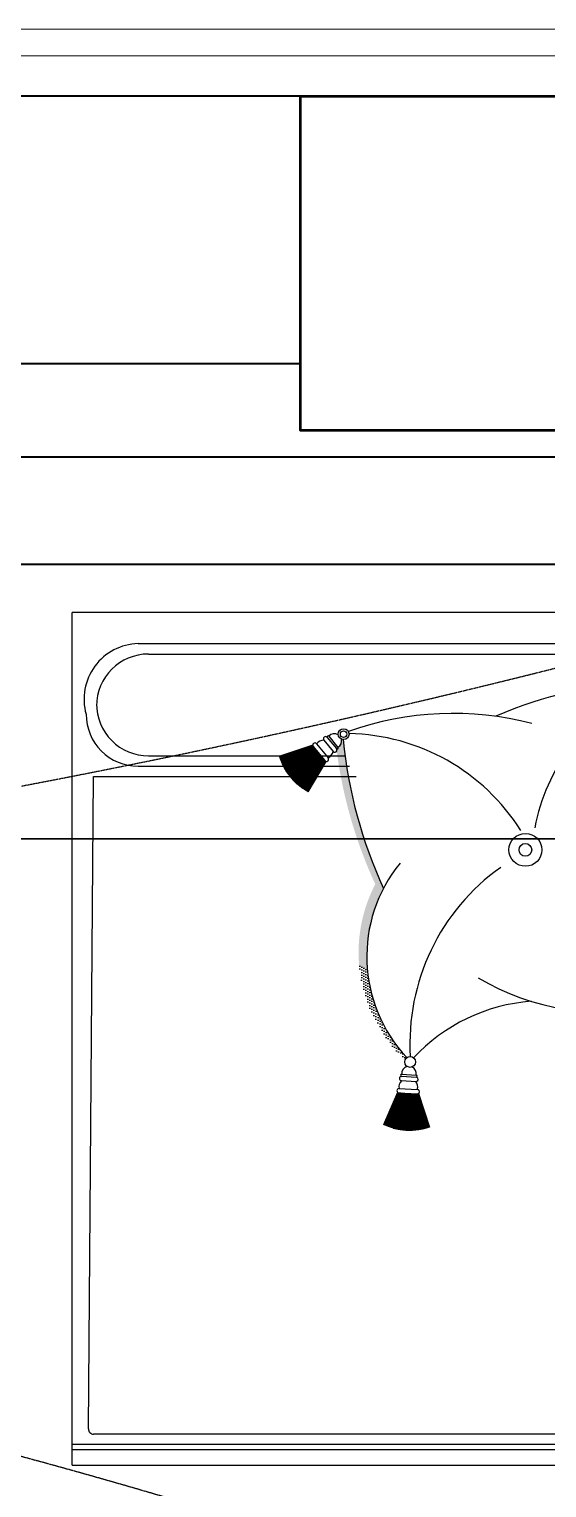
# Model space of a CAD drawing. Header units: inches. Extents: x 23642 to 146359, y -5490 to 33031.
# Drawn here: x 58119 to 58561, y 25378 to 26624 of the extents above; entities that cross this region are included whole.
import ezdxf

# ---------------------------------------------------------------- set-up
doc = ezdxf.new("R2010")
doc.units = ezdxf.units.IN
doc.header["$LTSCALE"] = 5
doc.header["$MEASUREMENT"] = 0
doc.linetypes.add('Hidden (½x)', pattern=[0.1875, 0.125, -0.0625])
for name, color, linetype, lineweight in [('00-marble', 105, 'Continuous', 20), ('00-structure', 7, 'Continuous', 50), ('00-wall15-20', 30, 'Continuous', 40)]:
    doc.layers.add(name, color=color, linetype=linetype, lineweight=lineweight)
for name, color, linetype in [('Lighting', 3, 'Continuous'), ('LowPower', 4, 'Continuous'), ('Power', 2, 'Continuous')]:
    doc.layers.add(name, color=color, linetype=linetype)
pattern_1 = [(242.8598708, (46.934024, 123.029515), (0.001786885337, -0.002433010644), [0, -0.0027])]

# ---------------------------------------------------------------- blocks, each defined once
blk = doc.blocks.new('sofa')
h = blk.add_hatch()
h.set_pattern_fill('DOTS', color=256, scale=0.0432, angle=602.8599, style=0)
h.set_pattern_definition(pattern_1)
h.paths.add_polyline_path([(-120.17, 132.5398), (-120.1749, 132.5304, 0.038784), (-120.1489, 132.5348, -0.001847), (-120.1578, 132.5414, -0.018128)])
h.paths.add_polyline_path([(-120.1578, 132.5414, 0.001847), (-120.1489, 132.5348, 0.036379), (-120.1254, 132.5424, -0.005703), (-120.1431, 132.5444, -0.022025)])
h.paths.add_polyline_path([(-120.1431, 132.5444, 0.005703), (-120.1254, 132.5424, 0.1075), (-120.066, 132.5834, -0.132171), (-120.0685, 132.5855, -0.127339)])
h = blk.add_hatch()
h.set_pattern_fill('DOTS', color=256, scale=0.0432, angle=602.8599, style=0)
h.set_pattern_definition(pattern_1)
h.paths.add_polyline_path([(-120.4355, 132.5119, -0.085347), (-120.436, 132.5099, -0.346667), (-120.4266, 132.5058), (-120.4264, 132.5059, -0.962307), (-120.4249, 132.5042, 0.000005), (-120.4249, 132.5042, -0.266117), (-120.4224, 132.5045, 0.012545), (-120.3961, 132.5086, -0.01378), (-120.3869, 132.5189, -0.02307)])
h.paths.add_polyline_path([(-120.3869, 132.5189, 0.01378), (-120.3961, 132.5086, 0.063062), (-120.2686, 132.549, -0.012257), (-120.2758, 132.553, -0.054739)])
h.paths.add_polyline_path([(-120.2417, 132.5378, -0.012903), (-120.237, 132.5473, -0.042691), (-120.2637, 132.5584, -0.00624), (-120.2758, 132.553, 0.055194)])
h.paths.add_polyline_path([(-120.237, 132.5473, 0.012903), (-120.2417, 132.5378, 0.099932), (-120.1749, 132.5304), (-120.17, 132.5398, -0.100151)])
for p, q in [((-120.5821, 134.3595), (-120.5821, 132.1995)), ((-119.5981, 132.1995), (-119.5981, 134.3595)), ((-119.6341, 133.2036), (-119.6341, 132.2241)), ((-119.6221, 133.2036), (-119.6221, 132.1995)), ((-119.6161, 133.2036), (-119.6161, 132.1995)), ((-120.5461, 132.2754), (-120.5461, 132.7829)), ((-120.5341, 132.2874), (-120.5341, 132.7949)), ((-120.0492, 132.5795), (-120.0484, 132.5961)), ((-120.0469, 132.5794), (-120.046, 132.596)), ((-120.0419, 132.5791), (-120.041, 132.5958)), ((-120.0328, 132.5765), (-120.0318, 132.5975)), ((-120.0278, 132.5762), (-120.0268, 132.5973)), ((-120.4167, 132.2874), (-120.4167, 132.5141)), ((-120.4047, 132.2754), (-120.4047, 132.5193)), ((-120.3927, 132.2241), (-120.3927, 132.527)), ((-120.4393, 132.4954), (-120.4264, 132.5059)), ((-120.4379, 132.4936), (-120.425, 132.5041)), ((-120.4347, 132.4897), (-120.4218, 132.5003)), ((-120.4306, 132.4812), (-120.4143, 132.4945)), ((-120.4274, 132.4773), (-120.4111, 132.4907)), ((-119.6401, 132.2181), (-120.3927, 132.2241)), ((-119.5981, 132.1995), (-120.5821, 132.1995))]:
    blk.add_line(p, q)
at = {"color": 8}
for p, q in [((-120.0272, 132.5988), (-119.9882, 132.6114)), ((-120.0271, 132.5986), (-119.988, 132.6109)), ((-120.027, 132.5933), (-119.9851, 132.5997)), ((-120.027, 132.5931), (-119.985, 132.5991)), ((-120.027, 132.5928), (-119.9849, 132.5985)), ((-120.027, 132.5925), (-119.9849, 132.5979)), ((-120.027, 132.5923), (-119.9848, 132.5973)), ((-120.027, 132.592), (-119.9847, 132.5967)), ((-120.027, 132.5917), (-119.9846, 132.5961)), ((-120.0269, 132.5983), (-119.9878, 132.6103)), ((-120.0269, 132.5981), (-119.9876, 132.6097)), ((-120.0269, 132.5953), (-119.986, 132.6039)), ((-120.0269, 132.595), (-119.9858, 132.6033)), ((-120.0269, 132.5947), (-119.9857, 132.6027)), ((-120.0269, 132.5944), (-119.9856, 132.6021)), ((-120.0269, 132.5942), (-119.9855, 132.6015)), ((-120.0269, 132.5939), (-119.9854, 132.6009)), ((-120.0269, 132.5936), (-119.9852, 132.6003)), ((-120.0268, 132.5978), (-119.9874, 132.6091)), ((-120.0268, 132.5975), (-119.9872, 132.6086)), ((-120.0268, 132.5973), (-119.9871, 132.608)), ((-120.0268, 132.597), (-119.9869, 132.6074)), ((-120.0268, 132.5967), (-119.9867, 132.6068)), ((-120.0268, 132.5964), (-119.9866, 132.6062)), ((-120.0268, 132.5961), (-119.9864, 132.6057)), ((-120.0268, 132.5958), (-119.9863, 132.6051)), ((-120.0268, 132.5956), (-119.9861, 132.6045)), ((-120.0277, 132.5793), (-119.9871, 132.5679)), ((-120.0277, 132.5791), (-119.9873, 132.5673)), ((-120.0276, 132.5812), (-119.986, 132.572)), ((-120.0276, 132.581), (-119.9862, 132.5714)), ((-120.0276, 132.5807), (-119.9863, 132.5708)), ((-120.0276, 132.5804), (-119.9865, 132.5702)), ((-120.0276, 132.5801), (-119.9866, 132.5696)), ((-120.0276, 132.5799), (-119.9868, 132.5691)), ((-120.0276, 132.5796), (-119.987, 132.5685)), ((-120.0275, 132.5833), (-119.9851, 132.5768)), ((-120.0275, 132.5831), (-119.9852, 132.5762)), ((-120.0275, 132.5828), (-119.9853, 132.5756)), ((-120.0275, 132.5826), (-119.9854, 132.575)), ((-120.0275, 132.5823), (-119.9855, 132.5744)), ((-120.0275, 132.582), (-119.9856, 132.5738)), ((-120.0275, 132.5818), (-119.9858, 132.5732)), ((-120.0275, 132.5815), (-119.9859, 132.5726)), ((-120.0274, 132.5852), (-119.9845, 132.581)), ((-120.0274, 132.5849), (-119.9846, 132.5804)), ((-120.0274, 132.5847), (-119.9847, 132.5798)), ((-120.0274, 132.5844), (-119.9847, 132.5792)), ((-120.0274, 132.5841), (-119.9848, 132.5786)), ((-120.0274, 132.5839), (-119.9849, 132.578)), ((-120.0274, 132.5836), (-119.985, 132.5774)), ((-120.0273, 132.5873), (-119.9842, 132.5858)), ((-120.0273, 132.587), (-119.9842, 132.5852)), ((-120.0273, 132.5867), (-119.9842, 132.5846)), ((-120.0273, 132.5867), (-119.9842, 132.5846)), ((-120.0273, 132.5865), (-119.9843, 132.584)), ((-120.0273, 132.5862), (-119.9843, 132.5834)), ((-120.0273, 132.586), (-119.9844, 132.5828)), ((-120.0273, 132.5857), (-119.9844, 132.5822)), ((-120.0273, 132.5854), (-119.9845, 132.5816)), ((-120.0272, 132.5894), (-119.9842, 132.5907)), ((-120.0272, 132.5891), (-119.9842, 132.5901)), ((-120.0272, 132.5888), (-119.9842, 132.5895)), ((-120.0272, 132.5886), (-119.9842, 132.5889)), ((-120.0272, 132.5883), (-119.9842, 132.5882)), ((-120.0272, 132.5881), (-119.9842, 132.5876)), ((-120.0272, 132.5878), (-119.9842, 132.587)), ((-120.0272, 132.5875), (-119.9842, 132.5864)), ((-120.0271, 132.5912), (-119.9845, 132.5949)), ((-120.0271, 132.5909), (-119.9844, 132.5943)), ((-120.0271, 132.5907), (-119.9844, 132.5937)), ((-120.0271, 132.5904), (-119.9843, 132.5931)), ((-120.0271, 132.5901), (-119.9843, 132.5925)), ((-120.0271, 132.5899), (-119.9843, 132.5919)), ((-120.0271, 132.5896), (-119.9842, 132.5913)), ((-120.027, 132.5915), (-119.9846, 132.5955)), ((-120.0284, 132.5747), (-119.9908, 132.5583)), ((-120.0282, 132.5749), (-119.9906, 132.5588)), ((-120.0281, 132.5752), (-119.9903, 132.5594)), ((-120.028, 132.5754), (-119.9901, 132.5599)), ((-120.0279, 132.5757), (-119.9898, 132.5605)), ((-120.0278, 132.5771), (-119.9887, 132.5633)), ((-120.0278, 132.5768), (-119.9889, 132.5627)), ((-120.0278, 132.5765), (-119.9891, 132.5622)), ((-120.0278, 132.5762), (-119.9894, 132.5616)), ((-120.0278, 132.576), (-119.9896, 132.561)), ((-120.0277, 132.5788), (-119.9875, 132.5667)), ((-120.0277, 132.5785), (-119.9877, 132.5662)), ((-120.0277, 132.5782), (-119.9879, 132.5656)), ((-120.0277, 132.5779), (-119.9881, 132.565)), ((-120.0277, 132.5777), (-119.9883, 132.5644)), ((-120.0277, 132.5774), (-119.9885, 132.5639)), ((-120.4267, 132.4779), (-120.4107, 132.4397)), ((-120.4265, 132.4781), (-120.4101, 132.4399)), ((-120.4263, 132.4782), (-120.4096, 132.4401)), ((-120.4261, 132.4784), (-120.409, 132.4404)), ((-120.4258, 132.4786), (-120.4084, 132.4406)), ((-120.4256, 132.4788), (-120.4079, 132.4408)), ((-120.4254, 132.4789), (-120.4073, 132.4411)), ((-120.4252, 132.4791), (-120.4068, 132.4413)), ((-120.425, 132.4793), (-120.4062, 132.4416)), ((-120.4248, 132.4795), (-120.4057, 132.4419)), ((-120.4246, 132.4796), (-120.4051, 132.4421)), ((-120.4244, 132.4798), (-120.4046, 132.4424)), ((-120.4241, 132.48), (-120.4041, 132.4427)), ((-120.4239, 132.4802), (-120.4035, 132.443)), ((-120.4237, 132.4803), (-120.403, 132.4433)), ((-120.4235, 132.4805), (-120.4025, 132.4435)), ((-120.4233, 132.4807), (-120.4019, 132.4438)), ((-120.4231, 132.4808), (-120.4014, 132.4441)), ((-120.4229, 132.481), (-120.4009, 132.4444)), ((-120.4227, 132.4812), (-120.4004, 132.4448)), ((-120.4225, 132.4813), (-120.3998, 132.4451)), ((-120.4223, 132.4815), (-120.3993, 132.4454)), ((-120.4221, 132.4817), (-120.3988, 132.4457)), ((-120.4219, 132.4818), (-120.3983, 132.446)), ((-120.4217, 132.482), (-120.3978, 132.4464)), ((-120.4215, 132.4822), (-120.3973, 132.4467)), ((-120.4213, 132.4823), (-120.3968, 132.447)), ((-120.4211, 132.4825), (-120.3963, 132.4474)), ((-120.4209, 132.4827), (-120.3958, 132.4477)), ((-120.4207, 132.4828), (-120.3953, 132.4481)), ((-120.4205, 132.483), (-120.3948, 132.4484)), ((-120.4202, 132.4832), (-120.3943, 132.4488)), ((-120.42, 132.4833), (-120.3938, 132.4492)), ((-120.4198, 132.4835), (-120.3933, 132.4495)), ((-120.4196, 132.4837), (-120.3929, 132.4499)), ((-120.4194, 132.4838), (-120.3924, 132.4503)), ((-120.4192, 132.484), (-120.3919, 132.4507)), ((-120.4192, 132.484), (-120.3919, 132.4507)), ((-120.419, 132.4842), (-120.3914, 132.4511)), ((-120.4188, 132.4843), (-120.391, 132.4515)), ((-120.4186, 132.4845), (-120.3905, 132.4519)), ((-120.4184, 132.4847), (-120.3901, 132.4523)), ((-120.4182, 132.4848), (-120.3896, 132.4527)), ((-120.418, 132.485), (-120.3892, 132.4531)), ((-120.4178, 132.4852), (-120.3887, 132.4535)), ((-120.4176, 132.4853), (-120.3883, 132.4539)), ((-120.4174, 132.4855), (-120.3878, 132.4543)), ((-120.4172, 132.4857), (-120.3874, 132.4547)), ((-120.417, 132.4858), (-120.387, 132.4552)), ((-120.4168, 132.486), (-120.3865, 132.4556)), ((-120.4166, 132.4862), (-120.3861, 132.456)), ((-120.4164, 132.4863), (-120.3857, 132.4565)), ((-120.4162, 132.4865), (-120.3853, 132.4569)), ((-120.416, 132.4867), (-120.3849, 132.4574)), ((-120.4158, 132.4868), (-120.3844, 132.4578)), ((-120.4156, 132.487), (-120.384, 132.4583)), ((-120.4154, 132.4872), (-120.3836, 132.4587)), ((-120.4152, 132.4873), (-120.3832, 132.4592)), ((-120.415, 132.4875), (-120.3828, 132.4596)), ((-120.4148, 132.4877), (-120.3825, 132.4601)), ((-120.4145, 132.4878), (-120.3821, 132.4606)), ((-120.4143, 132.488), (-120.3817, 132.461)), ((-120.4141, 132.4882), (-120.3813, 132.4615)), ((-120.4139, 132.4884), (-120.3809, 132.462)), ((-120.4137, 132.4885), (-120.3806, 132.4625)), ((-120.4135, 132.4887), (-120.3802, 132.463)), ((-120.4133, 132.4889), (-120.3798, 132.4634)), ((-120.4131, 132.4891), (-120.3795, 132.4639)), ((-120.4129, 132.4892), (-120.3791, 132.4644)), ((-120.4126, 132.4894), (-120.3788, 132.4649)), ((-120.4124, 132.4896), (-120.3785, 132.4654)), ((-120.4122, 132.4898), (-120.3781, 132.4659)), ((-120.412, 132.4899), (-120.3778, 132.4664)), ((-120.4118, 132.4901), (-120.3775, 132.4669)), ((-120.4116, 132.4903), (-120.3771, 132.4675)), ((-120.4113, 132.4905), (-120.3768, 132.468)), ((-120.4111, 132.4907), (-120.3765, 132.4685)), ((-120.4109, 132.4909), (-120.3762, 132.469)), ((-120.4107, 132.4911), (-120.3759, 132.4695)), ((-120.4106, 132.4913), (-120.3756, 132.47)), ((-120.4104, 132.4915), (-120.3753, 132.4706)), ((-120.4103, 132.4918), (-120.375, 132.4711)), ((-120.4289, 132.4768), (-120.4158, 132.4379)), ((-120.4286, 132.4768), (-120.4152, 132.438)), ((-120.4284, 132.4768), (-120.4147, 132.4382)), ((-120.4281, 132.4769), (-120.4141, 132.4384)), ((-120.4278, 132.477), (-120.4135, 132.4386)), ((-120.4276, 132.4772), (-120.4129, 132.4388)), ((-120.4274, 132.4773), (-120.4124, 132.439)), ((-120.4272, 132.4775), (-120.4118, 132.4392)), ((-120.4269, 132.4777), (-120.4113, 132.4395))]:
    blk.add_line(p, q, dxfattribs=at)
for centre, radius in [((-120.3082, 132.7222), 0.019), ((-120.3082, 132.7222), 0.00733), ((-120.0635, 132.5892), 0.00627), ((-120.4417, 132.5125), 0.00627), ((-120.4417, 132.5125), 0.00378)]:
    blk.add_circle(centre, radius)
for centre, radius, start, end in [((-120.4018, 132.8123), 0.2811, 329.0671, 12.9051), ((-120.0409, 132.874), 0.4606, 181.6733, 203.7956), ((-120.2902, 132.9586), 0.2298, 207.8004, 259.1215), ((-120.104, 132.639), 0.3616, 165.4834, 199.5591), ((-120.2026, 132.5141), 0.2398, 122.2483, 178.9097), ((-119.9287, 132.744), 0.2053, 184.2544, 227.2531), ((-120.0849, 132.8381), 0.2492, 215.4156, 273.4783), ((-120.0503, 132.5879), 0.00833, 76.5187, 152.9977), ((-120.0472, 132.5961), 0.00116, 357.1509, 177.1509), ((-120.0435, 132.5959), 0.0025, 357.1509, 177.1509), ((-120.0347, 132.5874), 0.0105, 73.9047, 127.206), ((-120.0293, 132.5974), 0.0025, 357.1509, 177.1509), ((-120.1851, 132.7091), 0.1699, 230.6738, 313.3329), ((-120.0503, 132.5879), 0.00833, 195.6618, 277.783), ((-120.048, 132.5794), 0.00116, 177.1509, 357.1509), ((-120.0444, 132.5793), 0.0025, 177.1509, 357.1509), ((-120.0347, 132.5868), 0.0105, 227.0958, 280.3971), ((-120.0303, 132.5764), 0.0025, 177.1509, 357.1509), ((-120.4867, 133.0417), 0.5322, 275.5239, 294.773), ((-120.4339, 132.5018), 0.00833, 147.8682, 229.9895), ((-120.4386, 132.4945), 0.00116, 129.3573, 309.3573), ((-120.4339, 132.5018), 0.00833, 28.7252, 105.2041), ((-120.4257, 132.505), 0.00116, 309.3573, 129.3573), ((-120.4234, 132.5022), 0.0025, 309.3573, 129.3573), ((-120.4237, 132.4899), 0.0105, 26.1112, 79.4125), ((-120.4127, 132.4926), 0.0025, 309.3573, 129.3573), ((-120.4363, 132.4916), 0.0025, 129.3573, 309.3573), ((-120.4242, 132.4896), 0.0105, 179.3022, 232.6035), ((-120.429, 132.4793), 0.0025, 129.3573, 309.3573), ((-120.4741, 132.2874), 0.06, 180, 270), ((-120.4767, 132.2874), 0.06, 270, 0), ((-120.482, 132.2771), 0.0641, 181.4985, 285.7036), ((-120.4647, 132.2754), 0.06, 270, 0), ((-119.6401, 132.2241), 0.006, 270, 0), ((-119.6401, 132.2241), 0.006, 270, 0)]:
    blk.add_arc(centre, radius, start, end)

msp = doc.modelspace()

# ---------------------------------------------------------------- linework, layer by layer
at = {"layer": '00-marble', "transparency": 33554687}
for points in [[(60379.42999, 26223.51813), (60379.42999, 26623.51813), (56465.14427, 26623.51813), (56465.14427, 24714.94671)], [(60356.57285, 26223.51813), (60356.57285, 26600.66099), (56488.00142, 26600.66099), (56488.00142, 24714.94671)]]:
    msp.add_lwpolyline(points, dxfattribs=at)
at = {"layer": '00-structure'}
msp.add_lwpolyline([(59093.7157, 26280.66099), (58350.85856, 26280.66099), (58350.85856, 26566.37528), (59093.7157, 26566.37528)], close=True, dxfattribs=at)
at = {"layer": '00-wall15-20', "transparency": 33554687}
msp.add_line((60322.28713, 26166.37528), (56922.28713, 26166.37528), dxfattribs=at)
at = {"layer": '00-wall15-20'}
msp.add_lwpolyline([(58350.85856, 26566.37528), (57208.00142, 26566.37528), (57208.00142, 26337.80385), (58350.85856, 26337.80385)], close=True, dxfattribs=at)
at = {"layer": '00-wall15-20', "transparency": 33554687}
msp.add_lwpolyline([(60322.28713, 26166.37528), (60322.28713, 26257.80385), (56830.85856, 26257.80385), (56830.85856, 24714.94671)], dxfattribs=at)
at = {"layer": 'Lighting', "linetype": 'Continuous', "lineweight": 30}
msp.add_line((63199.03402, 25931.96396), (57294.27202, 25931.96396), dxfattribs=at)
at = {"layer": 'LowPower', "linetype": 'Hidden (½x)', "transparency": 33554687}
for centre, radius, start, end in [((51592.64074, 17185.60445), 10309.72896, 17.798078834, 57.29333737), ((56682.90817, 20127.70331), 5466.17954, 2.19742847, 84.76442)]:
    msp.add_arc(centre, radius, start, end, dxfattribs=at)
at = {"layer": 'Power', "linetype": 'Hidden (½x)'}
msp.add_arc((56632.4038, 33759.0724), 7921.56391, 275.435955595, 295.739749361, dxfattribs=at)

# ---------------------------------------------------------------- block references
at = {"xscale": 740.3643555676065, "yscale": 740.3643555676065, "zscale": 740.3643555676065, "rotation": 270}
msp.add_blockref('sofa', (-39719.82859, -63149.3894), dxfattribs=at)

doc.saveas('drawing.dxf')
